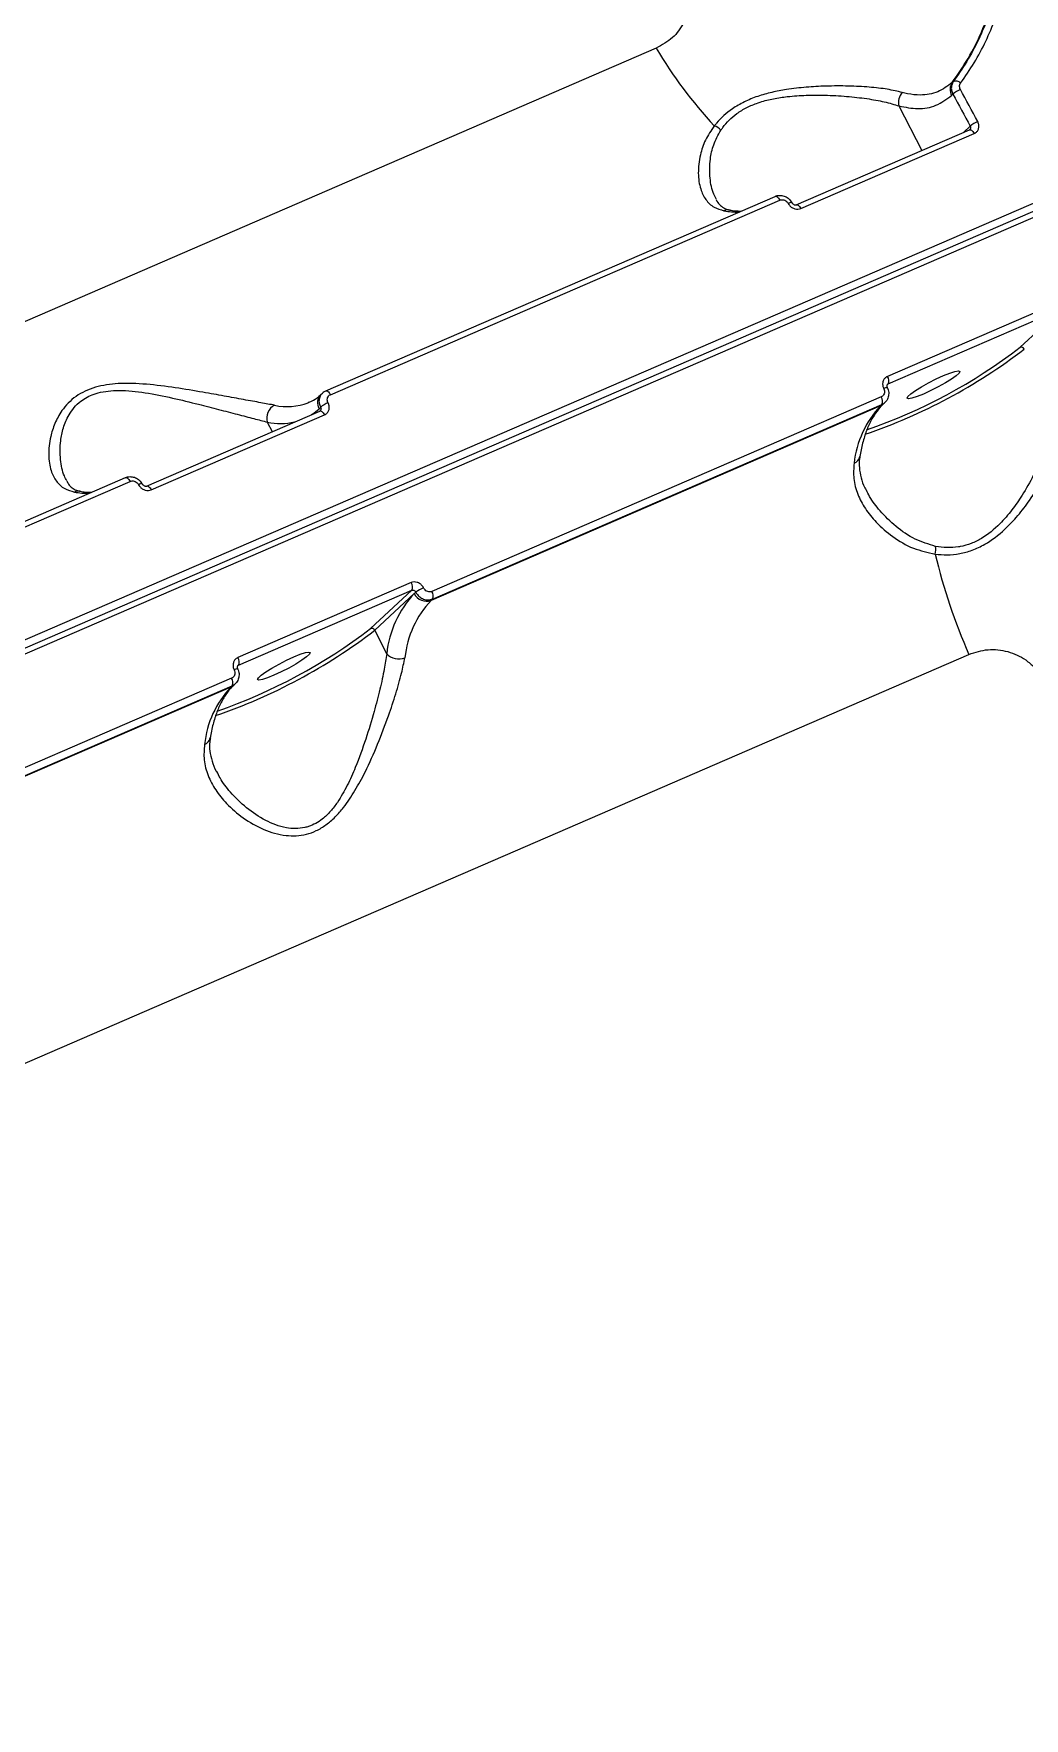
# Model space of a CAD drawing. Header units: millimetres. Extents: x -6104 to 7803, y -6013 to 4803.
# Drawn here: x 1630.9 to 1781.9, y 2209 to 2465.9 of the extents above; entities that cross this region are included whole.
import ezdxf

# ---------------------------------------------------------------- set-up
doc = ezdxf.new("R2010")
doc.units = ezdxf.units.MM
doc.layers.add('DIKOM_ОБЪЕКТ', color=7, linetype='Continuous')

msp = doc.modelspace()

# ---------------------------------------------------------------- linework, layer by layer
at = {"layer": 'DIKOM_ОБЪЕКТ', "color": 7, "linetype": 'Continuous', "lineweight": 15}
for p, q in [((1725.803, 2463.688), (1436.946, 2338.59)), ((1771.105, 2458.613), (1770.92, 2458.441)), ((1770.825, 2456.479), (1771.026, 2456.665)), ((1818.456, 2455.267), (1419.008, 2282.275)), ((1419.184, 2281.118), (1818.632, 2454.11)), ((1419.918, 2280.51), (1819.366, 2453.502)), ((1762.794, 2454.869), (1766.288, 2448.093)), ((1747.138, 2439.8), (1773.548, 2451.237)), ((1773.658, 2451.802), (1772.614, 2450.833)), ((1773.543, 2451.24), (1773.599, 2451.274)), ((1747.855, 2439.224), (1774.265, 2450.662)), ((1675.408, 2411.412), (1743.908, 2441.078)), ((1676.122, 2410.841), (1744.623, 2440.507)), ((1787.461, 2425.069), (1761.051, 2413.631)), ((1761.154, 2412.47), (1787.564, 2423.907)), ((1787.564, 2423.907), (1781.267, 2418.064)), ((1760.996, 2412.324), (1761.154, 2412.47)), ((1672.868, 2409.679), (1672.733, 2409.622)), ((1674.677, 2410.874), (1674.899, 2411.08)), ((1675.351, 2411.375), (1675.408, 2411.412)), ((1760.094, 2410.502), (1691.594, 2380.836)), ((1760.647, 2409.641), (1760.425, 2409.435)), ((1648.101, 2396.909), (1674.511, 2408.347)), ((1648.819, 2396.333), (1675.228, 2407.771)), ((1674.387, 2408.693), (1673.578, 2407.942)), ((1674.622, 2408.911), (1674.387, 2408.693)), ((1674.506, 2408.349), (1674.563, 2408.383)), ((1759.972, 2409.14), (1691.472, 2379.474)), ((1691.693, 2379.68), (1760.194, 2409.346)), ((1760.194, 2409.346), (1759.972, 2409.14)), ((1666.504, 2406.651), (1667.251, 2405.202)), ((1576.371, 2368.521), (1644.872, 2398.187)), ((1577.086, 2367.951), (1645.586, 2397.617)), ((1688.424, 2382.178), (1662.015, 2370.741)), ((1662.117, 2369.579), (1688.527, 2381.017)), ((1688.527, 2381.017), (1682.23, 2375.173)), ((1682.87, 2374.912), (1688.913, 2380.52)), ((1688.913, 2380.52), (1689.148, 2380.738)), ((1691.472, 2379.474), (1691.693, 2379.68)), ((1684.708, 2371.346), (1682.87, 2374.912)), ((1484.612, 2246.143), (1773.469, 2371.241)), ((1661.96, 2369.433), (1662.117, 2369.579)), ((1660.935, 2366.25), (1592.435, 2336.584)), ((1661.057, 2367.611), (1592.557, 2337.945)), ((1592.657, 2336.789), (1661.157, 2366.455)), ((1661.157, 2366.455), (1660.935, 2366.25)), ((1661.61, 2366.751), (1661.388, 2366.544))]:
    msp.add_line(p, q, dxfattribs=at)
at = {"layer": 'DIKOM_ОБЪЕКТ', "color": 7, "linetype": 'Continuous', "lineweight": 15, "flags": 128}
for points in [[(1771.026, 2456.665), (1771.356, 2456.059), (1771.686, 2455.452), (1772.016, 2454.844), (1772.345, 2454.237), (1772.674, 2453.629), (1773.002, 2453.02), (1773.331, 2452.411), (1773.658, 2451.802)], [(1774.802, 2452.504), (1774.474, 2453.115), (1774.145, 2453.726), (1773.815, 2454.335), (1773.486, 2454.945), (1773.156, 2455.554), (1772.825, 2456.163), (1772.494, 2456.771), (1772.163, 2457.379)], [(1773.548, 2451.237), (1773.563, 2451.243), (1773.65, 2451.253), (1773.747, 2451.228), (1773.852, 2451.169), (1773.96, 2451.08), (1774.067, 2450.962), (1774.17, 2450.821), (1774.265, 2450.662)], [(1743.908, 2441.078), (1743.924, 2441.084), (1744.01, 2441.093), (1744.107, 2441.069), (1744.211, 2441.011), (1744.318, 2440.922), (1744.425, 2440.806), (1744.528, 2440.666), (1744.623, 2440.507)], [(1747.137, 2439.799), (1747.154, 2439.806), (1747.24, 2439.815), (1747.338, 2439.79), (1747.442, 2439.732), (1747.55, 2439.642), (1747.658, 2439.525), (1747.761, 2439.384), (1747.855, 2439.224)], [(1766.55, 2410.943), (1765.565, 2410.546), (1764.782, 2410.296), (1764.265, 2410.211), (1764.056, 2410.3), (1764.171, 2410.554), (1764.601, 2410.953), (1765.311, 2411.465), (1766.245, 2412.048), (1767.325, 2412.655), (1768.465, 2413.238), (1769.573, 2413.748), (1770.558, 2414.144), (1771.341, 2414.395), (1771.858, 2414.479), (1772.068, 2414.391), (1771.953, 2414.137), (1771.523, 2413.738), (1770.812, 2413.226), (1769.879, 2412.642), (1768.798, 2412.035), (1767.658, 2411.453), (1766.55, 2410.943)], [(1675.408, 2411.412), (1675.423, 2411.418), (1675.51, 2411.427), (1675.606, 2411.403), (1675.71, 2411.345), (1675.818, 2411.256), (1675.925, 2411.14), (1676.028, 2411), (1676.122, 2410.841)], [(1673.257, 2407.803), (1673.577, 2408.026), (1674.387, 2408.693)], [(1674.511, 2408.347), (1674.527, 2408.353), (1674.613, 2408.362), (1674.711, 2408.337), (1674.815, 2408.279), (1674.923, 2408.189), (1675.031, 2408.072), (1675.134, 2407.93), (1675.228, 2407.771)], [(1760.425, 2409.435), (1760.277, 2409.314), (1759.972, 2409.14)], [(1644.872, 2398.187), (1644.887, 2398.193), (1644.973, 2398.203), (1645.07, 2398.178), (1645.174, 2398.12), (1645.282, 2398.032), (1645.389, 2397.915), (1645.491, 2397.775), (1645.586, 2397.617)], [(1648.1, 2396.909), (1648.117, 2396.915), (1648.204, 2396.924), (1648.301, 2396.899), (1648.406, 2396.841), (1648.514, 2396.752), (1648.621, 2396.634), (1648.724, 2396.493), (1648.819, 2396.333)], [(1667.514, 2368.052), (1666.529, 2367.656), (1665.746, 2367.405), (1665.228, 2367.321), (1665.019, 2367.409), (1665.134, 2367.663), (1665.564, 2368.062), (1666.275, 2368.574), (1667.208, 2369.157), (1668.289, 2369.765), (1669.429, 2370.347), (1670.536, 2370.857), (1671.521, 2371.253), (1672.304, 2371.504), (1672.821, 2371.588), (1673.031, 2371.5), (1672.916, 2371.246), (1672.486, 2370.847), (1671.775, 2370.335), (1670.842, 2369.752), (1669.761, 2369.144), (1668.621, 2368.562), (1667.514, 2368.052)], [(1661.388, 2366.544), (1661.24, 2366.423), (1660.935, 2366.25)]]:
    msp.add_lwpolyline(points, dxfattribs=at)
at = {"layer": 'DIKOM_ОБЪЕКТ', "color": 7, "linetype": 'Continuous', "lineweight": 15}
for centre, radius, start, end in [((1783.388, 2497.473), 66.765, 210.40005, 223.11487), ((1772.45, 2457.384), 1.86, 145.35306, 209.11065), ((1771.451, 2457.667), 1.008, 42.51798, 110.08947), ((1765.022, 2455.427), 2.297, 139.06068, 194.05408), ((1773.612, 2453.809), 3.853, 112.08852, 132.15947), ((1733.553, 2449.103), 2.951, 44.83695, 68.16088), ((1776.354, 2448.695), 4.114, 112.17028, 130.94938), ((1736.749, 2437.477), 1.545, 79.73478, 113.89157), ((1738.105, 2448.827), 10.134, 258.71838, 271.74743), ((1746.356, 2439.367), 0.766, 80.84178, 125.05867), ((1730.066, 2485.359), 85.155, 288.90763, 307.50079), ((1730.922, 2483.701), 82.721, 289.01437, 307.48859), ((1781.443, 2417.582), 0.513, 25.40939, 110.11419), ((1760.086, 2412.961), 1.176, 335.31613, 34.77255), ((1675.974, 2409.592), 1.824, 135.32468, 209.51886), ((1759.131, 2409.836), 1.17, 335.23192, 34.66881), ((1761.071, 2410.781), 1.14, 92.55645, 121.39964), ((1668.589, 2407.274), 2.176, 116.37386, 196.65095), ((1669.521, 2417.834), 8.817, 257.56294, 291.35835), ((1677.314, 2405.811), 4.106, 112.15874, 130.97157), ((1770.988, 2398.804), 15.106, 136.82446, 173.92642), ((1668.513, 2416.279), 9.836, 258.21799, 282.66748), ((1755.495, 2401.686), 1.368, 290.18879, 347.71471), ((1647.32, 2396.477), 0.766, 80.81751, 125.07233), ((1637.712, 2394.588), 1.544, 79.72972, 113.91337), ((1639.069, 2405.937), 10.134, 258.71877, 271.74704), ((1764.959, 2387.249), 3.445, 347.90732, 7.68083), ((1852.67, 2406.387), 86.648, 193.24996, 203.92957), ((1687.46, 2381.508), 1.175, 335.30267, 34.80935), ((1692.903, 2375.185), 6.703, 112.60682, 124.06589), ((1700.477, 2369.669), 15.858, 136.81999, 173.93017), ((1702.484, 2369.14), 15.102, 136.81951, 173.93078), ((1690.767, 2381.401), 2.052, 205.42599, 290.10299), ((1690.63, 2380.17), 1.171, 335.24532, 34.63196), ((1631.038, 2442.453), 85.137, 288.90555, 307.50264), ((1631.879, 2440.823), 82.735, 289.01612, 307.48708), ((1682.406, 2374.692), 0.513, 25.42183, 110.12004), ((1686.527, 2373.03), 2.478, 222.80285, 292.29845), ((1662.034, 2367.893), 1.138, 92.53252, 121.43955), ((1661.049, 2370.07), 1.176, 335.31315, 34.77552), ((1671.951, 2355.914), 15.105, 136.82413, 173.92745), ((1660.094, 2366.946), 1.171, 335.22521, 34.65207), ((1656.459, 2358.795), 1.367, 290.18857, 347.71595)]:
    msp.add_arc(centre, radius, start, end, dxfattribs=at)
for points, knots in [([(1544.662, 2715.777), (1545.079, 2715.789), (1547.286, 2715.85), (1551.381, 2715.67), (1556.945, 2715.224), (1562.609, 2714.458), (1568.358, 2713.403), (1574.19, 2712.052), (1580.1, 2710.408), (1586.083, 2708.472), (1592.135, 2706.246), (1598.251, 2703.731), (1604.426, 2700.929), (1610.656, 2697.842), (1616.936, 2694.473), (1623.261, 2690.825), (1629.626, 2686.9), (1636.026, 2682.702), (1642.457, 2678.232), (1648.914, 2673.497), (1655.392, 2668.498), (1661.887, 2663.239), (1668.392, 2657.725), (1674.904, 2651.96), (1681.418, 2645.948), (1687.929, 2639.693), (1694.432, 2633.201), (1700.922, 2626.477), (1707.395, 2619.524), (1713.844, 2612.35), (1720.267, 2604.958), (1726.658, 2597.355), (1733.012, 2589.546), (1739.323, 2581.537), (1745.589, 2573.335), (1751.804, 2564.945), (1757.964, 2556.373), (1764.063, 2547.627), (1770.097, 2538.713), (1776.062, 2529.636), (1781.954, 2520.405), (1787.767, 2511.026), (1793.498, 2501.507), (1799.141, 2491.853), (1804.695, 2482.074), (1810.151, 2472.174), (1814.919, 2463.279), (1817.841, 2457.66), (1819.01, 2455.413)], [0, 0, 0, 0, 0.0051792, 0.02739, 0.049613, 0.0718476, 0.0940928, 0.1163476, 0.1386106, 0.1608803, 0.1831557, 0.2054353, 0.2277182, 0.2500034, 0.2722902, 0.2945781, 0.3168661, 0.3391542, 0.3614417, 0.3837286, 0.4060146, 0.4283, 0.450584, 0.4728671, 0.4951491, 0.5174301, 0.5397101, 0.5619887, 0.5842667, 0.6065438, 0.6288198, 0.6510946, 0.6733692, 0.6956425, 0.7179153, 0.7401874, 0.7624589, 0.7847299, 0.8070003, 0.82927, 0.8515394, 0.8738083, 0.8960771, 0.9183452, 0.9406131, 0.9628808, 0.9851481, 1, 1, 1, 1]), ([(1873.825, 1958.027), (1873.842, 1958.043), (1876.538, 1960.538), (1881.369, 1966.591), (1888.203, 1976.265), (1894.232, 1987.108), (1899.542, 1998.877), (1904.123, 2011.538), (1908.055, 2025.286), (1911.294, 2040.123), (1913.813, 2056.021), (1915.556, 2072.631), (1916.535, 2089.878), (1916.779, 2107.677), (1916.292, 2126.317), (1915.043, 2145.77), (1913.019, 2165.986), (1910.264, 2186.52), (1906.805, 2207.294), (1902.683, 2228.226), (1897.832, 2249.658), (1892.236, 2271.535), (1885.898, 2293.79), (1878.956, 2315.933), (1871.449, 2337.891), (1863.426, 2359.597), (1854.758, 2381.403), (1845.445, 2403.237), (1835.507, 2425.022), (1825.599, 2445.377), (1815.835, 2464.299), (1806.309, 2481.818), (1796.453, 2499.031), (1786.29, 2515.886), (1775.93, 2532.203), (1765.426, 2547.904), (1755.925, 2561.433), (1749.859, 2569.618), (1747.389, 2572.951)], [0, 0, 0, 0, 0.0001878, 0.0303399, 0.0605166, 0.0906687, 0.1199697, 0.1492932, 0.1785943, 0.2087463, 0.238923, 0.2690751, 0.2983757, 0.3276989, 0.3569995, 0.3871513, 0.4173276, 0.4474793, 0.4767801, 0.5061036, 0.5354043, 0.5655563, 0.5957329, 0.6258848, 0.6551856, 0.6845091, 0.7138099, 0.7439618, 0.7741383, 0.8042902, 0.8297913, 0.8553221, 0.880853, 0.9066258, 0.9323986, 0.9575223, 0.9827031, 1, 1, 1, 1]), ([(1770.92, 2458.441), (1771.756, 2459.651), (1773.436, 2462.084), (1775.485, 2466.207), (1777.185, 2470.697), (1777.88, 2473.956), (1778.23, 2475.595)], [0, 0, 0, 0, 0.2373858, 0.4771583, 0.7370056, 1, 1, 1, 1]), ([(1778.23, 2475.595), (1777.706, 2473.176), (1776.911, 2469.513), (1774.955, 2464.943), (1773.213, 2461.639), (1771.801, 2459.612), (1771.105, 2458.613)], [0, 0, 0, 0, 0.3951705, 0.5986745, 0.8021784, 1, 1, 1, 1]), ([(1772.194, 2458.348), (1772.903, 2459.368), (1774.321, 2461.41), (1776.075, 2464.717), (1777.547, 2468.206), (1778.717, 2471.868), (1779.207, 2474.424), (1779.453, 2475.702)], [0, 0, 0, 0, 0.1976852, 0.3953883, 0.5930889, 0.7965409, 1, 1, 1, 1]), ([(1730.6, 2471.77), (1730.642, 2471.242), (1730.759, 2469.763), (1730.071, 2467.439), (1728.397, 2465.116), (1726.673, 2464.167), (1725.803, 2463.688)], [0, 0, 0, 0, 0.1529673, 0.4283759, 0.7114416, 1, 1, 1, 1]), ([(1770.92, 2458.441), (1770.211, 2457.908), (1768.772, 2456.825), (1766.389, 2456.442), (1764.505, 2456.618), (1763.559, 2456.862), (1763.287, 2456.932)], [0, 0, 0, 0, 0.33623346, 0.68223577, 0.90878679, 1, 1, 1, 1]), ([(1771.105, 2458.613), (1771.075, 2458.57), (1770.932, 2458.363), (1770.777, 2457.923), (1770.768, 2457.278), (1770.94, 2456.869), (1771.026, 2456.665)], [0, 0, 0, 0, 0.0806555, 0.3870841, 0.6935689, 1, 1, 1, 1]), ([(1763.287, 2456.932), (1762.568, 2457.102), (1761.129, 2457.442), (1758.326, 2457.753), (1755.149, 2457.927), (1751.884, 2457.924), (1748.681, 2457.758), (1745.909, 2457.444), (1743.413, 2456.97), (1741.229, 2456.362), (1739.187, 2455.521), (1736.939, 2454.212), (1735.508, 2452.895), (1734.766, 2451.983), (1734.651, 2451.842)], [0, 0, 0, 0, 0.11010375, 0.22021824, 0.32928961, 0.43830946, 0.52496015, 0.61151748, 0.67533866, 0.73909494, 0.80399441, 0.86888872, 0.97973073, 1, 1, 1, 1]), ([(1735.645, 2451.184), (1735.745, 2451.324), (1736.383, 2452.22), (1737.615, 2453.471), (1739.572, 2454.659), (1740.826, 2455.187), (1742.191, 2455.638), (1743.676, 2456.006), (1746.043, 2456.358), (1748.679, 2456.532), (1751.745, 2456.53), (1754.879, 2456.358), (1757.946, 2456.004), (1760.669, 2455.526), (1762.086, 2455.088), (1762.794, 2454.869)], [0, 0, 0, 0, 0.0201023, 0.1287308, 0.1863616, 0.2439938, 0.2548525, 0.3176653, 0.3805824, 0.4675436, 0.5546296, 0.6653715, 0.7761632, 0.8880899, 1, 1, 1, 1]), ([(1762.794, 2454.869), (1763.775, 2454.678), (1765.794, 2454.284), (1768.538, 2454.781), (1770.055, 2455.907), (1770.825, 2456.479)], [0, 0, 0, 0, 0.317514, 0.6539194, 1, 1, 1, 1]), ([(1772.163, 2457.379), (1772.119, 2457.481), (1772.031, 2457.684), (1772.032, 2458.004), (1772.108, 2458.223), (1772.179, 2458.326), (1772.194, 2458.348)], [0, 0, 0, 0, 0.3067144, 0.6133309, 0.9195051, 1, 1, 1, 1]), ([(1734.651, 2451.842), (1734.154, 2451.119), (1733.16, 2449.671), (1732.396, 2447.16), (1732.095, 2444.583), (1732.44, 2442.262), (1733.284, 2440.534), (1734.458, 2439.377), (1735.594, 2439.045), (1736.123, 2438.89)], [0, 0, 0, 0, 0.1281517, 0.2567383, 0.4268138, 0.5968768, 0.7373086, 0.8775689, 1, 1, 1, 1]), ([(1734.994, 2440.623), (1734.847, 2440.877), (1734.318, 2441.791), (1733.929, 2443.867), (1733.94, 2446.458), (1734.434, 2448.995), (1735.238, 2450.447), (1735.645, 2451.184)], [0, 0, 0, 0, 0.0987501, 0.3550359, 0.618038, 0.8063462, 1, 1, 1, 1]), ([(1773.658, 2451.802), (1773.682, 2451.752), (1773.728, 2451.653), (1773.729, 2451.497), (1773.687, 2451.362), (1773.625, 2451.301), (1773.598, 2451.275)], [0, 0, 0, 0, 0.2659784, 0.5314718, 0.7965782, 1, 1, 1, 1]), ([(1774.265, 2450.662), (1774.353, 2450.707), (1774.574, 2450.823), (1774.838, 2451.13), (1774.994, 2451.562), (1774.998, 2452.046), (1774.867, 2452.352), (1774.802, 2452.504)], [0, 0, 0, 0, 0.1406008, 0.3550974, 0.56986, 0.7848992, 1, 1, 1, 1]), ([(1734.948, 2440.568), (1734.949, 2440.564), (1735.072, 2440.231), (1735.447, 2439.811), (1736.018, 2439.335), (1736.55, 2439.079), (1736.964, 2439.022), (1737.054, 2439.01)], [0, 0, 0, 0, 0.0036896, 0.3183878, 0.6478585, 0.9236044, 1, 1, 1, 1]), ([(1743.917, 2441.06), (1743.971, 2441.09), (1744.224, 2441.226), (1744.768, 2441.261), (1745.463, 2441.105), (1746.089, 2440.714), (1746.344, 2440.309), (1746.465, 2440.116)], [0, 0, 0, 0, 0.0627835, 0.2918924, 0.5280769, 0.7743095, 1, 1, 1, 1]), ([(1744.623, 2440.507), (1744.721, 2440.538), (1744.917, 2440.599), (1745.244, 2440.556), (1745.55, 2440.417), (1745.78, 2440.215), (1745.878, 2440.057), (1745.916, 2439.995)], [0, 0, 0, 0, 0.21427, 0.4285533, 0.64312, 0.8580076, 1, 1, 1, 1]), ([(1737.033, 2438.996), (1737.297, 2438.949), (1737.911, 2438.841), (1738.459, 2438.849), (1738.771, 2438.853)], [0, 0, 0, 0, 0.4317222, 1, 1, 1, 1]), ([(1745.916, 2439.995), (1745.974, 2439.901), (1746.12, 2439.664), (1746.466, 2439.361), (1746.923, 2439.151), (1747.415, 2439.087), (1747.708, 2439.178), (1747.855, 2439.224)], [0, 0, 0, 0, 0.1418553, 0.356688, 0.5713427, 0.7857473, 1, 1, 1, 1]), ([(1746.483, 2440.125), (1746.497, 2440.098), (1746.534, 2440.025), (1746.639, 2439.919), (1746.776, 2439.829), (1746.918, 2439.78), (1747.042, 2439.772), (1747.112, 2439.787), (1747.133, 2439.799), (1747.137, 2439.801)], [0, 0, 0, 0, 0.0993566, 0.2664956, 0.4282461, 0.5936857, 0.7683812, 0.962742, 1, 1, 1, 1]), ([(1667.623, 2409.224), (1666.95, 2409.349), (1665.605, 2409.601), (1662.94, 2410.079), (1659.961, 2410.627), (1656.471, 2411.252), (1652.503, 2411.929), (1648.148, 2412.478), (1643.983, 2412.651), (1640.79, 2412.202), (1638.695, 2411.411), (1637.284, 2410.592), (1636.109, 2409.57), (1634.97, 2408.178), (1634.041, 2406.441), (1633.322, 2404.122), (1633.064, 2401.622), (1633.419, 2399.315), (1634.278, 2397.603), (1635.451, 2396.473), (1636.571, 2396.148), (1637.086, 2395.999)], [0, 0, 0, 0, 0.055476, 0.111025, 0.1664976, 0.2220059, 0.2900232, 0.357964, 0.4226764, 0.4774067, 0.5052469, 0.5330934, 0.5627093, 0.5923746, 0.6404296, 0.6885807, 0.7603262, 0.8320619, 0.8909998, 0.9498664, 1, 1, 1, 1]), ([(1761.051, 2413.631), (1760.963, 2413.585), (1760.742, 2413.47), (1760.473, 2413.159), (1760.309, 2412.719), (1760.295, 2412.225), (1760.416, 2411.911), (1760.477, 2411.754)], [0, 0, 0, 0, 0.1406101, 0.3550968, 0.5698803, 0.7848874, 1, 1, 1, 1]), ([(1761.045, 2412.388), (1761.034, 2412.381), (1760.997, 2412.359), (1760.963, 2412.276), (1760.955, 2412.13), (1760.977, 2412.009), (1761.014, 2411.942), (1761.025, 2411.921)], [0, 0, 0, 0, 0.1445748, 0.491408, 0.717562, 0.9149291, 1, 1, 1, 1]), ([(1761.042, 2412.39), (1761.05, 2412.4), (1761.08, 2412.437), (1761.123, 2412.456), (1761.154, 2412.47)], [0, 0, 0, 0, 0.2845837, 1, 1, 1, 1]), ([(1635.956, 2397.728), (1635.818, 2397.964), (1635.291, 2398.865), (1634.896, 2400.919), (1634.888, 2403.443), (1635.352, 2405.787), (1636.062, 2407.514), (1637.008, 2408.888), (1638.192, 2410.048), (1639.525, 2410.767), (1640.99, 2411.211), (1642.257, 2411.432), (1644.662, 2411.541), (1648.001, 2411.174), (1652.074, 2410.358), (1655.816, 2409.429), (1659.125, 2408.58), (1661.967, 2407.835), (1664.528, 2407.176), (1665.846, 2406.826), (1666.504, 2406.651)], [0, 0, 0, 0, 0.0301461, 0.115378, 0.2006067, 0.256532, 0.312319, 0.345614, 0.3788279, 0.4270605, 0.439908, 0.470467, 0.5010928, 0.5753871, 0.6555739, 0.7358722, 0.8020752, 0.8682381, 0.9341623, 1, 1, 1, 1]), ([(1672.747, 2409.666), (1672.921, 2409.729), (1673.491, 2409.932), (1674.113, 2410.374), (1674.565, 2410.774), (1674.677, 2410.874)], [0, 0, 0, 0, 0.2480394, 0.8124363, 1, 1, 1, 1]), ([(1674.916, 2411.067), (1674.808, 2410.961), (1674.557, 2410.715), (1674.378, 2410.169), (1674.365, 2409.526), (1674.536, 2409.116), (1674.622, 2408.911)], [0, 0, 0, 0, 0.20099166, 0.46730818, 0.73367421, 1, 1, 1, 1]), ([(1675.351, 2411.375), (1675.229, 2411.32), (1675.06, 2411.244), (1674.947, 2411.105), (1674.916, 2411.067)], [0, 0, 0, 0, 0.7280309, 1, 1, 1, 1]), ([(1675.765, 2409.614), (1675.722, 2409.715), (1675.635, 2409.919), (1675.637, 2410.242), (1675.741, 2410.529), (1675.917, 2410.734), (1676.064, 2410.811), (1676.122, 2410.841)], [0, 0, 0, 0, 0.2151846, 0.4302427, 0.6450603, 0.8595792, 1, 1, 1, 1]), ([(1760.477, 2411.754), (1760.518, 2411.65), (1760.599, 2411.441), (1760.589, 2411.111), (1760.479, 2410.818), (1760.3, 2410.61), (1760.152, 2410.533), (1760.094, 2410.502)], [0, 0, 0, 0, 0.2151662, 0.4301638, 0.6449638, 0.8594132, 1, 1, 1, 1]), ([(1760.194, 2409.346), (1760.317, 2409.401), (1760.482, 2409.475), (1760.596, 2409.613), (1760.625, 2409.649)], [0, 0, 0, 0, 0.7395988, 1, 1, 1, 1]), ([(1761.007, 2411.913), (1761.037, 2411.862), (1761.197, 2411.588), (1761.276, 2411.017), (1761.137, 2410.305), (1760.889, 2409.816), (1760.654, 2409.664), (1760.627, 2409.646)], [0, 0, 0, 0, 0.0711285, 0.3784187, 0.6580048, 0.9599029, 1, 1, 1, 1]), ([(1674.622, 2408.911), (1674.645, 2408.862), (1674.691, 2408.762), (1674.693, 2408.606), (1674.651, 2408.472), (1674.588, 2408.41), (1674.561, 2408.384)], [0, 0, 0, 0, 0.26569878, 0.53137002, 0.79622415, 1, 1, 1, 1]), ([(1675.228, 2407.771), (1675.316, 2407.816), (1675.537, 2407.932), (1675.802, 2408.239), (1675.957, 2408.671), (1675.961, 2409.155), (1675.831, 2409.461), (1675.765, 2409.614)], [0, 0, 0, 0, 0.1405964, 0.3550848, 0.5698406, 0.7848734, 1, 1, 1, 1]), ([(1760.425, 2409.435), (1760.259, 2409.272), (1759.756, 2408.778), (1758.989, 2407.745), (1758.183, 2406.237), (1757.521, 2404.476), (1757.087, 2402.83), (1756.895, 2401.751), (1756.832, 2401.4)], [0, 0, 0, 0, 0.1024844, 0.3106757, 0.5124696, 0.7099264, 0.9057035, 1, 1, 1, 1]), ([(1768.328, 2386.527), (1768.929, 2386.471), (1770.145, 2386.358), (1772.054, 2386.549), (1773.992, 2387.077), (1776.367, 2388.201), (1778.743, 2390.026), (1780.973, 2392.393), (1782.889, 2394.888), (1784.678, 2397.722), (1786.237, 2400.761), (1787.432, 2403.749), (1788.142, 2406.227), (1788.347, 2407.643), (1788.425, 2408.178)], [0, 0, 0, 0, 0.0603697, 0.1220437, 0.1825852, 0.2451988, 0.3548625, 0.4358123, 0.5191038, 0.6213409, 0.7265992, 0.8297198, 0.93558, 1, 1, 1, 1]), ([(1786.492, 2408.909), (1786.436, 2408.371), (1786.289, 2406.971), (1785.705, 2404.497), (1784.694, 2401.549), (1783.325, 2398.505), (1781.761, 2395.717), (1780.036, 2393.222), (1778.044, 2390.895), (1775.912, 2389.136), (1773.807, 2388.095), (1772.61, 2387.755), (1771.372, 2387.543), (1770.089, 2387.458), (1768.951, 2387.625), (1768.374, 2387.709)], [0, 0, 0, 0, 0.0653889, 0.1703665, 0.2779434, 0.3818111, 0.4884112, 0.5695599, 0.652793, 0.7604186, 0.8151609, 0.8718845, 0.8800445, 0.9391969, 1, 1, 1, 1]), ([(1755.967, 2400.403), (1755.904, 2399.61), (1755.776, 2397.997), (1756.433, 2395.661), (1757.608, 2393.427), (1759.376, 2391.219), (1761.806, 2389.126), (1764.824, 2387.3), (1767.193, 2386.778), (1768.328, 2386.527)], [0, 0, 0, 0, 0.1295377, 0.2635067, 0.3938341, 0.5268927, 0.6860448, 0.8495376, 1, 1, 1, 1]), ([(1756.857, 2401.402), (1756.832, 2401.293), (1756.698, 2400.718), (1756.73, 2399.65), (1756.991, 2398.166), (1757.37, 2397.027), (1757.735, 2396.404), (1757.803, 2396.289)], [0, 0, 0, 0, 0.06309301, 0.33413585, 0.62804746, 0.93122664, 1, 1, 1, 1]), ([(1635.922, 2397.71), (1636.008, 2397.537), (1636.241, 2397.07), (1636.731, 2396.622), (1637.287, 2396.273), (1637.806, 2396.16), (1638.012, 2396.115)], [0, 0, 0, 0, 0.1889097, 0.5106442, 0.8060934, 1, 1, 1, 1]), ([(1644.88, 2398.17), (1644.934, 2398.199), (1645.187, 2398.335), (1645.732, 2398.37), (1646.426, 2398.214), (1647.053, 2397.823), (1647.307, 2397.419), (1647.429, 2397.225)], [0, 0, 0, 0, 0.0627992, 0.2918686, 0.5280553, 0.77426, 1, 1, 1, 1]), ([(1645.586, 2397.617), (1645.684, 2397.647), (1645.88, 2397.708), (1646.208, 2397.666), (1646.513, 2397.526), (1646.744, 2397.324), (1646.841, 2397.166), (1646.88, 2397.104)], [0, 0, 0, 0, 0.2142002, 0.4285537, 0.6431498, 0.8580922, 1, 1, 1, 1]), ([(1646.88, 2397.104), (1646.938, 2397.01), (1647.083, 2396.774), (1647.429, 2396.471), (1647.886, 2396.261), (1648.378, 2396.196), (1648.672, 2396.287), (1648.819, 2396.333)], [0, 0, 0, 0, 0.1418422, 0.3567145, 0.5713257, 0.7856897, 1, 1, 1, 1]), ([(1647.446, 2397.234), (1647.46, 2397.207), (1647.497, 2397.135), (1647.602, 2397.028), (1647.74, 2396.938), (1647.881, 2396.889), (1648.005, 2396.882), (1648.075, 2396.896), (1648.097, 2396.908), (1648.1, 2396.91)], [0, 0, 0, 0, 0.0995029, 0.2664695, 0.4282149, 0.5937884, 0.7683784, 0.9627918, 1, 1, 1, 1]), ([(1637.996, 2396.105), (1638.261, 2396.058), (1638.874, 2395.95), (1639.423, 2395.958), (1639.734, 2395.962)], [0, 0, 0, 0, 0.4317345, 1, 1, 1, 1]), ([(1768.374, 2387.709), (1767.318, 2388.029), (1765.1, 2388.702), (1762.264, 2390.7), (1759.99, 2392.958), (1758.513, 2394.859), (1757.993, 2395.966), (1757.836, 2396.298)], [0, 0, 0, 0, 0.2220667, 0.4666308, 0.7115336, 0.9134485, 1, 1, 1, 1]), ([(1690.326, 2381.373), (1690.271, 2381.47), (1690.133, 2381.713), (1689.798, 2382.025), (1689.349, 2382.244), (1688.864, 2382.314), (1688.571, 2382.224), (1688.424, 2382.178)], [0, 0, 0, 0, 0.1417952, 0.3567352, 0.571311, 0.7857302, 1, 1, 1, 1]), ([(1691.594, 2380.836), (1691.496, 2380.806), (1691.301, 2380.745), (1690.977, 2380.792), (1690.679, 2380.938), (1690.456, 2381.147), (1690.363, 2381.309), (1690.326, 2381.373)], [0, 0, 0, 0, 0.21419235, 0.42855058, 0.64315815, 0.85804283, 1, 1, 1, 1]), ([(1688.527, 2381.017), (1688.576, 2381.032), (1688.673, 2381.062), (1688.833, 2381.037), (1688.979, 2380.961), (1689.087, 2380.854), (1689.131, 2380.771), (1689.148, 2380.738)], [0, 0, 0, 0, 0.213915, 0.428139, 0.6427703, 0.8578009, 1, 1, 1, 1]), ([(1689.148, 2380.738), (1689.222, 2380.61), (1689.409, 2380.289), (1689.859, 2379.877), (1690.459, 2379.589), (1691.108, 2379.498), (1691.498, 2379.619), (1691.693, 2379.68)], [0, 0, 0, 0, 0.1416824, 0.3564093, 0.5709343, 0.7854783, 1, 1, 1, 1]), ([(1684.708, 2371.346), (1684.596, 2370.579), (1684.353, 2368.916), (1683.683, 2365.914), (1682.748, 2362.329), (1681.529, 2358.298), (1680.167, 2354.491), (1678.724, 2351.24), (1677.455, 2348.986), (1676.148, 2347.271), (1674.737, 2345.898), (1673.349, 2345.13), (1671.956, 2344.749), (1670.804, 2344.629), (1668.735, 2344.836), (1666.112, 2345.85), (1663.238, 2347.793), (1660.969, 2350.052), (1659.49, 2351.95), (1658.974, 2353.043), (1658.82, 2353.369)], [0, 0, 0, 0, 0.0593786, 0.1286932, 0.1998926, 0.2841091, 0.3705427, 0.425896, 0.4823766, 0.5152291, 0.5489619, 0.5972505, 0.6101129, 0.6402426, 0.6713742, 0.7457543, 0.824995, 0.9064128, 0.9721002, 1, 1, 1, 1]), ([(1773.469, 2371.241), (1774.428, 2371.55), (1776.326, 2372.161), (1779.377, 2371.814), (1781.812, 2370.749), (1783.016, 2369.667), (1783.445, 2369.28)], [0, 0, 0, 0, 0.2885671, 0.5716215, 0.8470296, 1, 1, 1, 1]), ([(1656.931, 2357.512), (1656.868, 2356.719), (1656.74, 2355.106), (1657.397, 2352.771), (1658.571, 2350.535), (1660.34, 2348.331), (1662.765, 2346.22), (1665.823, 2344.456), (1669.133, 2343.471), (1671.948, 2343.581), (1674, 2344.317), (1675.485, 2345.214), (1676.874, 2346.426), (1678.382, 2348.16), (1679.921, 2350.467), (1681.665, 2353.718), (1683.384, 2357.588), (1684.919, 2361.626), (1686.127, 2365.274), (1686.992, 2368.293), (1687.318, 2369.971), (1687.467, 2370.737)], [0, 0, 0, 0, 0.0545831, 0.1110313, 0.1659465, 0.222013, 0.2890715, 0.3579602, 0.4226727, 0.4774033, 0.5047501, 0.5330986, 0.562354, 0.5923812, 0.6398894, 0.6885837, 0.7592834, 0.8320601, 0.8901584, 0.9498667, 1, 1, 1, 1]), ([(1661.441, 2368.864), (1661.481, 2368.759), (1661.563, 2368.55), (1661.552, 2368.22), (1661.443, 2367.927), (1661.264, 2367.719), (1661.116, 2367.642), (1661.057, 2367.611)], [0, 0, 0, 0, 0.2151161, 0.430135, 0.6449972, 0.8594622, 1, 1, 1, 1]), ([(1662.015, 2370.741), (1661.927, 2370.695), (1661.705, 2370.579), (1661.436, 2370.268), (1661.272, 2369.828), (1661.258, 2369.334), (1661.38, 2369.02), (1661.441, 2368.864)], [0, 0, 0, 0, 0.140634, 0.3551176, 0.5698544, 0.7848579, 1, 1, 1, 1]), ([(1661.97, 2369.022), (1662, 2368.971), (1662.16, 2368.697), (1662.239, 2368.127), (1662.101, 2367.414), (1661.852, 2366.925), (1661.618, 2366.773), (1661.59, 2366.755)], [0, 0, 0, 0, 0.0710453, 0.3783696, 0.6580254, 0.9599007, 1, 1, 1, 1]), ([(1662.008, 2369.497), (1661.997, 2369.49), (1661.96, 2369.469), (1661.926, 2369.386), (1661.919, 2369.239), (1661.941, 2369.118), (1661.977, 2369.051), (1661.988, 2369.031)], [0, 0, 0, 0, 0.1446359, 0.4914987, 0.7175855, 0.9151047, 1, 1, 1, 1]), ([(1662.005, 2369.499), (1662.014, 2369.51), (1662.044, 2369.546), (1662.086, 2369.565), (1662.117, 2369.579)], [0, 0, 0, 0, 0.28474221, 1, 1, 1, 1]), ([(1661.388, 2366.544), (1661.222, 2366.381), (1660.719, 2365.887), (1659.952, 2364.854), (1659.146, 2363.346), (1658.484, 2361.585), (1658.051, 2359.939), (1657.858, 2358.86), (1657.796, 2358.51)], [0, 0, 0, 0, 0.102487, 0.3106799, 0.5124696, 0.709931, 0.9057075, 1, 1, 1, 1]), ([(1661.157, 2366.455), (1661.28, 2366.51), (1661.446, 2366.584), (1661.559, 2366.722), (1661.589, 2366.758)], [0, 0, 0, 0, 0.739568, 1, 1, 1, 1]), ([(1657.829, 2358.511), (1657.788, 2358.309), (1657.653, 2357.633), (1657.718, 2356.454), (1658.055, 2354.959), (1658.428, 2353.907), (1658.752, 2353.381), (1658.764, 2353.362)], [0, 0, 0, 0, 0.1175113, 0.3916427, 0.6860481, 0.9889136, 1, 1, 1, 1])]:
    msp.add_open_spline(points, degree=3, knots=knots, dxfattribs=at)

doc.saveas('drawing.dxf')
